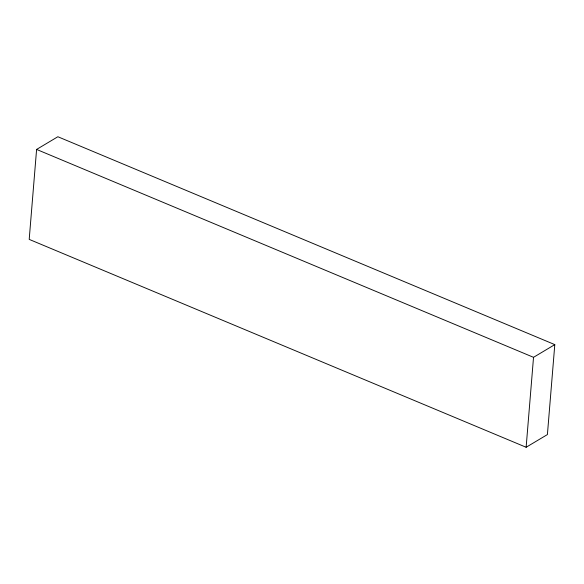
<?xml version="1.0" encoding="UTF-8"?>
<svg xmlns="http://www.w3.org/2000/svg" width="584" height="584" viewBox="0 0 584 584"><rect width="100%" height="100%" fill="white"/><g stroke="black" fill="none" stroke-linecap="round" stroke-linejoin="round"><path stroke-width="0.88" d="M36.595 149.431L29.2 239.382L526.133 447.264L547.405 434.569L554.8 344.618L57.867 136.736L36.595 149.431L533.528 357.32L554.8 344.618M526.133 447.264L533.528 357.32"/></g></svg>
